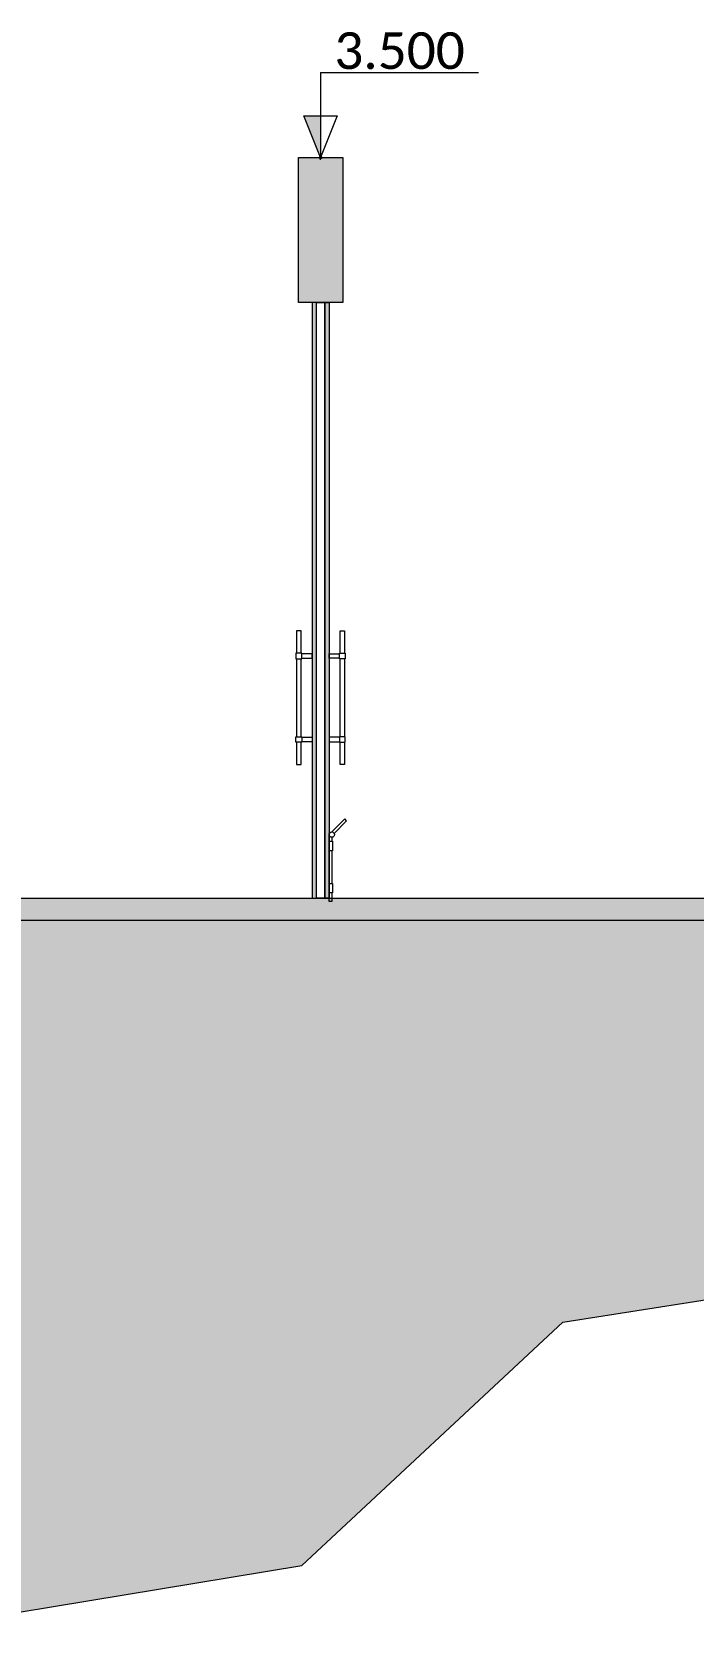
# Model space of a CAD drawing. Header units: metres. Extents: x -197 to 1099, y -24 to 14.
# Drawn here: x -82.76 to -79.79, y -3.08 to 4.06 of the extents above; entities that cross this region are included whole.
import ezdxf
from ezdxf.enums import TextEntityAlignment as Align

# ---------------------------------------------------------------- set-up
doc = ezdxf.new("R2010")
doc.units = ezdxf.units.M
doc.header["$LTSCALE"] = 0.001
doc.header["$PDMODE"] = 34
doc.header["$PDSIZE"] = 0.01
doc.layers.get('0').update_dxf_attribs({"lineweight": 13, "true_color": 0x000000})
for name, color, linetype, lineweight, true_color in [('Jach-Anotaciones-CalidaddeLínea  0.13', 7, 'Continuous', 13, 0x000000), ('Jach-Anotaciones-Hatch-Lum100%', 7, 'Continuous', 13, 0x000000), ('Jach-Anotaciones-Hatch-Lum50%', 9, 'Continuous', 13, 0x808080), ('Jach-Anotaciones-Hatch-Lum80%', 250, 'Continuous', 13, 0x333333), ('Jach-Anotaciones-LineasDetalle0.09mm', 7, 'Continuous', 15, 0x000000), ('Jach-Anotaciones-LineasDetalle0.15mm', 7, 'Continuous', 15, 0x000000), ('JACH-Anotaciones-Textos-Lum75% @ 0.075', 7, 'Continuous', 13, 0x404040)]:
    doc.layers.add(name, color=color, linetype=linetype, lineweight=lineweight, true_color=true_color)
doc.styles.add('02a-Calibri-JACH(1.8mm)', font='calibri.ttf', dxfattribs={"height": 2.2})

# ---------------------------------------------------------------- blocks, each defined once
blk = doc.blocks.new('*U607')
at = {"lineweight": 0, "ltscale": 100}
h = blk.add_hatch(dxfattribs=at)
h.set_pattern_fill('ANGLE', color=256)
h.set_pattern_definition([(0, (169.421, 45.032), (0, 6.985), [5.08, -1.905]), (90, (169.421, 45.032), (-6.985, 4e-16), [5.08, -1.905])])
h.paths.add_polyline_path([(0, 2.5), (0, 0), (1, 2.5)])
h = blk.add_hatch(color=256, dxfattribs=at)
h.dxf.hatch_style = 1
h.paths.add_polyline_path([(0, 2.5), (0, 0), (1, 2.5)])
for points in [[(0, 5.099), (-9.466, 5.099)], [(0, 5.099), (0, 1.25)]]:
    blk.add_lwpolyline(points, dxfattribs=at)
for points in [[(0, 0), (1, 2.5), (-1, 2.5)], [(0, 2.5), (0, 0), (1, 2.5)]]:
    blk.add_lwpolyline(points, close=True, dxfattribs=at)
blk.add_point((0, 0), dxfattribs=at)
at = {"lineweight": 0, "ltscale": 100, "style": '02a-Calibri-JACH(1.8mm)'}
blk.add_attdef('ALT', text='', height=2.2, dxfattribs=at).set_placement((-4.733, 6.401), align=Align.MIDDLE_CENTER)

msp = doc.modelspace()

# ---------------------------------------------------------------- hatches: boundary and pattern name
at = {"layer": 'Jach-Anotaciones-Hatch-Lum100%', "ltscale": 100}
h = msp.add_hatch(color=256, dxfattribs=at)
h.dxf.hatch_style = 1
h.paths.add_polyline_path([(-81.56603, 3.5), (-81.36603, 3.5), (-81.36603, 2.85), (-81.56603, 2.85)])
h = msp.add_hatch(color=256, dxfattribs=at)
h.dxf.hatch_style = 1
h.paths.add_polyline_path([(-86.47603, 0.175), (-75.99038, 0.175), (-75.99038, 0.075), (-86.47603, 0.075)])
at = {"layer": 'Jach-Anotaciones-Hatch-Lum50%', "ltscale": 100}
h = msp.add_hatch(color=256, dxfattribs=at)
h.dxf.hatch_style = 1
h.paths.add_polyline_path([(-81.50403, 0.175), (-81.48503, 0.175), (-81.48503, 2.85), (-81.50403, 2.85)])
h = msp.add_hatch(color=256, dxfattribs=at)
h.dxf.hatch_style = 1
h.paths.add_polyline_path([(-81.42803, 0.175), (-81.44703, 0.175), (-81.44703, 2.85), (-81.42803, 2.85)])
at = {"layer": 'Jach-Anotaciones-Hatch-Lum80%', "ltscale": 100}
h = msp.add_hatch(dxfattribs=at)
h.set_pattern_fill('EARTH', color=256, scale=0.03, angle=45, double=1)
h.set_pattern_definition([(45, (-9.51137, -16.59427), (0, 0.2694077), [0.1905, -0.1905]), (45, (-9.56188, -16.54375), (0, 0.2694077), [0.1905, -0.1905]), (45, (-9.6124, -16.49324), (0, 0.2694077), [0.1905, -0.1905]), (135, (-9.6124, -16.45956), (-0.2694077, 0), [0.1905, -0.1905]), (135, (-9.56188, -16.40905), (-0.2694077, 0), [0.1905, -0.1905]), (135, (-9.51137, -16.35853), (-0.2694077, 0), [0.1905, -0.1905])])
h.paths.add_polyline_path([(-86.47603, 0.25), (-97.77603, 0.25), (-97.77603, -0.1), (-100.7869, -0.1), (-101.58852, -0.63533), (-101.58852, -1.56217), (-100.92722, -2.09777), (-100.17615, -2.40592), (-99.42508, -2.53234), (-99.3223, -2.06616), (-98.89171, -1.81756), (-98.23917, -1.53678), (-97.2193, -1.37085), (-96.24686, -2.04246), (-95.30142, -2.13455), (-94.06701, -1.38626), (-92.75164, -1.02223), (-91.49699, -1.02223), (-88.52225, -1.46716), (-86.96405, -1.6694), (-85.18325, -0.81999), (-83.56434, -1.12335), (-83.14956, -3.08398), (-81.55089, -2.82107), (-80.37719, -1.72897), (-78.19166, -1.38516), (-76.10731, -1.72897), (-74.14439, -2.19412), (-71.7885, -1.40018), (-69.90425, -2.07), (-68.09588, -1.57711), (-67.53946, -2.04473), (-66.66689, -1.74141), (-65.59199, -2.65136), (-64.1377, -1.94362), (-63.76703, -2.2216), (-63.36236, -1.90565), (-62.40127, -2.61339), (-61.70575, -2.37326), (-60.99739, -2.74411), (-59.41808, -1.36356), (-59.29139, -2.07263), (-58.31584, -1.7814), (-57.34028, -1.45219), (-55.62989, -2.46514), (-52.15017, -2.27502), (-50.32889, -1.78964), (-49.96464, -1.22336), (-51.19906, -1.02112), (-52.21087, -0.4953), (-52.64748, -0.1), (-53.62518, 0.1), (-59.35564, 0.1), (-59.35564, -0.2095), (-76.09038, -0.2095), (-76.09038, 0.075), (-86.47603, 0.075)])

# ---------------------------------------------------------------- linework, layer by layer
at = {"layer": 'Jach-Anotaciones-CalidaddeLínea  0.13', "ltscale": 100}
for points in [[(-81.56603, 3.5), (-81.36603, 3.5), (-81.36603, 2.85), (-81.56603, 2.85)], [(-86.47603, 0.175), (-75.99038, 0.175), (-75.99038, 0.075), (-86.47603, 0.075)]]:
    msp.add_lwpolyline(points, close=True, dxfattribs=at)
at = {"layer": 'Jach-Anotaciones-CalidaddeLínea  0.13'}
for points in [[(-59.35563, -0.2095), (-76.09038, -0.2095), (-76.09038, 0.075), (-86.47603, 0.075)], [(-83.14956, -3.08398), (-81.55089, -2.82107), (-80.37719, -1.72897), (-78.19166, -1.38516), (-76.10731, -1.72897), (-74.14439, -2.19412), (-71.7885, -1.40018), (-69.90425, -2.07)]]:
    msp.add_lwpolyline(points, dxfattribs=at)
at = {"layer": 'Jach-Anotaciones-LineasDetalle0.09mm', "ltscale": 100}
for points in [[(-81.48503, 2.85), (-81.44703, 2.85), (-81.44703, 0.175), (-81.48503, 0.175)], [(-81.57703, 1.25), (-81.55103, 1.25), (-81.55103, 1.275), (-81.57703, 1.275)], [(-81.35503, 1.25), (-81.38103, 1.25), (-81.38103, 1.275), (-81.35503, 1.275)], [(-81.57703, 0.9), (-81.55103, 0.9), (-81.55103, 0.875), (-81.57703, 0.875)], [(-81.35503, 0.9), (-81.38103, 0.9), (-81.38103, 0.875), (-81.35503, 0.875)]]:
    msp.add_lwpolyline(points, close=True, dxfattribs=at)
for points in [[(-81.55403, 1.275), (-81.55403, 1.375), (-81.57403, 1.375), (-81.57403, 1.275)], [(-81.37803, 1.275), (-81.37803, 1.375), (-81.35803, 1.375), (-81.35803, 1.275)], [(-81.57403, 1.25), (-81.57403, 0.9)], [(-81.55403, 0.9), (-81.55403, 1.25)], [(-81.55103, 1.2525), (-81.50403, 1.2525), (-81.50403, 1.2725), (-81.55103, 1.2725)], [(-81.38103, 1.2525), (-81.42803, 1.2525), (-81.42803, 1.2725), (-81.38103, 1.2725)], [(-81.37803, 0.9), (-81.37803, 1.25)], [(-81.35803, 1.25), (-81.35803, 0.9)], [(-81.57403, 0.875), (-81.57403, 0.775), (-81.55403, 0.775), (-81.55403, 0.875)], [(-81.55103, 0.8975), (-81.50403, 0.8975), (-81.50403, 0.8775), (-81.55103, 0.8775)], [(-81.38103, 0.8975), (-81.42803, 0.8975), (-81.42803, 0.8775), (-81.38103, 0.8775)], [(-81.35803, 0.875), (-81.35803, 0.775), (-81.37803, 0.775), (-81.37803, 0.875)]]:
    msp.add_lwpolyline(points, dxfattribs=at)
at = {"layer": 'Jach-Anotaciones-LineasDetalle0.15mm', "ltscale": 100}
for points in [[(-81.50403, 0.175), (-81.48503, 0.175), (-81.48503, 2.85), (-81.50403, 2.85)], [(-81.42803, 0.175), (-81.44703, 0.175), (-81.44703, 2.85), (-81.42803, 2.85)], [(-81.42803, 0.43052), (-81.41315, 0.43052), (-81.41315, 0.3876), (-81.42803, 0.3876)], [(-81.42803, 0.24149), (-81.41315, 0.24149), (-81.41315, 0.19856), (-81.42803, 0.19856)]]:
    msp.add_lwpolyline(points, close=True, dxfattribs=at)
for points in [[(-81.40543, 0.46602), (-81.34883, 0.52262), (-81.35732, 0.5311), (-81.41603, 0.47239)], [(-81.41603, 0.19856), (-81.41603, 0.16091), (-81.42803, 0.16091), (-81.42803, 0.46039)], [(-81.41603, 0.44839), (-81.41603, 0.43052)], [(-81.41603, 0.3876), (-81.41603, 0.24149)]]:
    msp.add_lwpolyline(points, dxfattribs=at)
msp.add_circle((-81.41603, 0.46039), 0.012, dxfattribs=at)

# ---------------------------------------------------------------- block references
at = {"layer": 'JACH-Anotaciones-Textos-Lum75% @ 0.075', "ltscale": 100}
ref = msp.add_blockref('*U607', (-81.46603, 3.5), dxfattribs=dict(at, xscale=-0.075, yscale=0.075, zscale=0.075))
ref.add_attrib('ALT', '3.500', dxfattribs={"layer": '0', "lineweight": 0, "ltscale": 100, "height": 0.165, "style": '02a-Calibri-JACH(1.8mm)'}).set_placement((-81.11107, 3.98006), align=Align.MIDDLE_CENTER)

doc.saveas('drawing.dxf')
